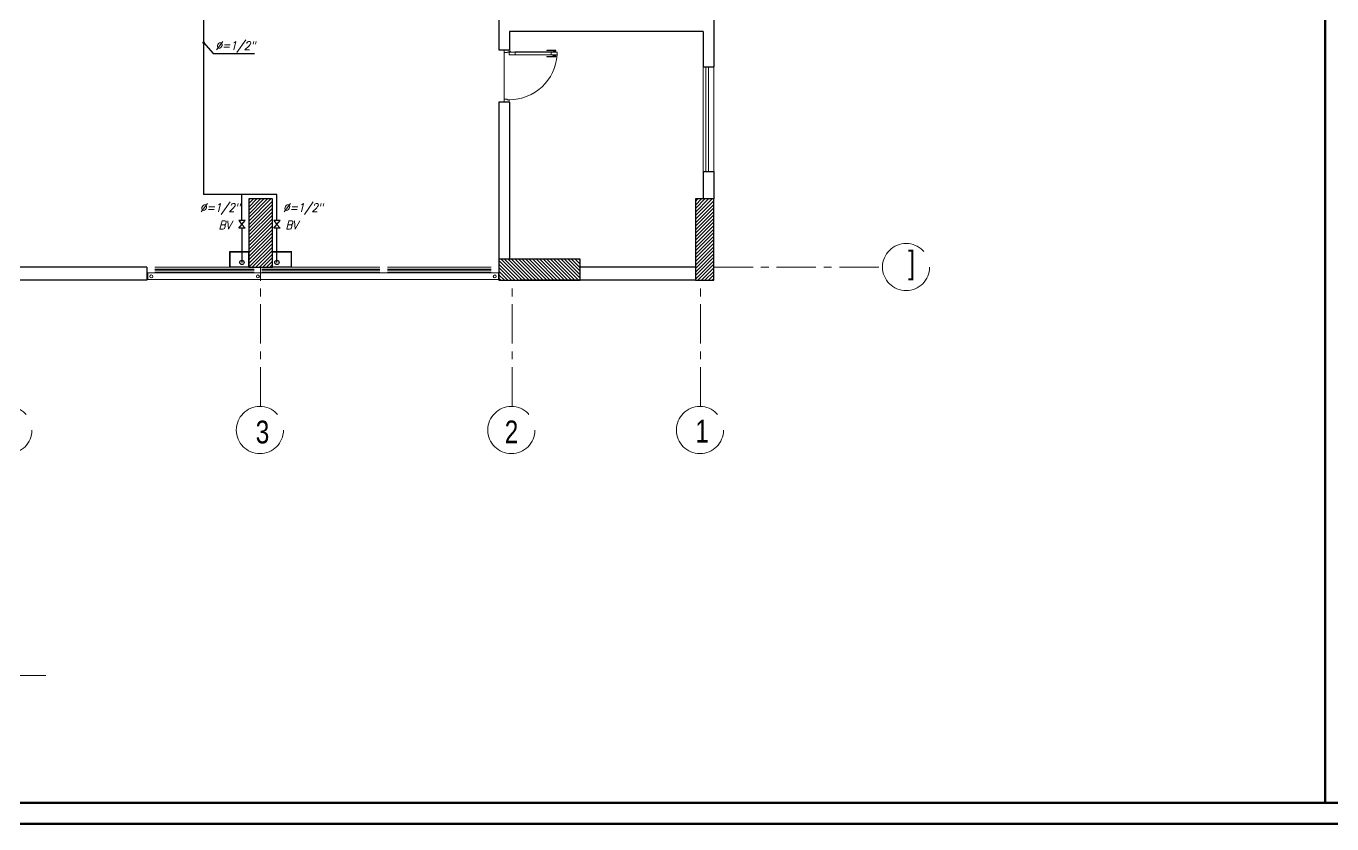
# Model space of a CAD drawing. Extents: x 847 to 949, y 518 to 813.
# Drawn here: x 902.12 to 927.05, y 663.1 to 678.33 of the extents above; entities that cross this region are included whole.
import ezdxf

# ---------------------------------------------------------------- set-up
doc = ezdxf.new("R2010")
doc.units = 0
doc.header["$MEASUREMENT"] = 0
doc.linetypes.add('CENTERX2', pattern=[4, 2.5, -0.5, 0.5, -0.5])
doc.layers.get('0').update_dxf_attribs({"linetype": 'CONTINUOUS', "lineweight": 30})
for name, color, linetype, lineweight in [('axis', 1, 'CENTERX2', 5), ('Column', 6, 'CONTINUOUS', 25), ('DOOR', 30, 'CONTINUOUS', 9), ('Elevation', 150, 'CONTINUOUS', 18), ('hatch', 252, 'CONTINUOUS', 9), ('R-SWTS-DET1', 1, 'CONTINUOUS', 5), ('txt in circle', 11, 'CONTINUOUS', 13), ('UG-BORDER', 20, 'CONTINUOUS', 80), ('UG-Khartosha', 11, 'CONTINUOUS', 20), ('Wall', 5, 'CONTINUOUS', 30), ('WINDOW', 4, 'CONTINUOUS', 5)]:
    doc.layers.add(name, color=color, linetype=linetype, lineweight=lineweight)
for name, color, linetype in [('LPGTX', 4, 'CONTINUOUS'), ('NG', 6, 'CONTINUOUS'), ('WOOD COL', 254, 'CONTINUOUS')]:
    doc.layers.add(name, color=color, linetype=linetype)
doc.styles.add('ROMANS', font='italic8.shx')
doc.styles.add('SOSA2', font='SOSA.shx', dxfattribs={"width": 0.8})
doc.dimstyles.get("Standard").update_dxf_attribs({"dimtxt": 0.12, "dimasz": 0.05, "dimexe": 0.18, "dimexo": 0.0625, "dimgap": 0.09, "dimtad": 0, "dimtih": 1, "dimtoh": 1, "dimzin": 0, "dimdsep": 46, "dimtxsty": 'Standard', "dimblk": 'DOT', "dimcen": 0.09, "dimadec": 0, "dimazin": 0, "dimtfac": 1, "dimtofl": 0, "dimtmove": 0, "dimatfit": 3, "dimldrblk": 'DOT', "dimfxl": 1, "dimtolj": 1, "dimtzin": 0, "dimarcsym": 0})
pattern_1 = [(45, (1093.753867, 359.408653), (-0.0336759605, 0.0336759605), [])]

# ---------------------------------------------------------------- blocks, each defined once
blk = doc.blocks.new('d8')
at = {"layer": 'DOOR', "color": 252}
for p, q in [((32.119, -112.748), (32.119, -112.048)), ((32.124, -112.048), (32.124, -112.748)), ((32.171, -112.048), (32.171, -112.748)), ((32.176, -112.748), (32.176, -112.048))]:
    blk.add_line(p, q, dxfattribs=at)
at = {"layer": 'DOOR', "color": 251}
blk.add_line((32.131, -112.954), (33.02, -112.954), dxfattribs=at)
at = {"layer": 'DOOR', "color": 1}
for points in [[(32.092, -112.137), (32.084, -112.137), (32.084, -111.965), (32.092, -111.965)], [(32.103, -111.983), (32.097, -111.983), (32.097, -112.003), (32.103, -112.003)], [(32.192, -111.983), (32.199, -111.983), (32.199, -112.003), (32.192, -112.003)], [(32.204, -112.137), (32.212, -112.137), (32.212, -111.965), (32.204, -111.965)]]:
    blk.add_lwpolyline(points, close=True, dxfattribs=at)
for points in [[(32.092, -111.983, -1), (32.097, -111.983), (32.097, -111.983), (32.097, -112.003), (32.097, -112.003, -1), (32.092, -112.003), (32.092, -112.003)], [(32.204, -111.983, 1), (32.199, -111.983), (32.199, -111.983), (32.199, -112.003), (32.199, -112.003, 1), (32.204, -112.003), (32.204, -112.003)]]:
    blk.add_lwpolyline(points, format="xyb", close=True, dxfattribs=at)
for points in [[(32.109, -112.01), (32.103, -112.01), (32.103, -111.976), (32.109, -111.976)], [(32.12, -112.02), (32.109, -112.02), (32.109, -111.965), (32.12, -111.965)], [(32.187, -112.01), (32.192, -112.01), (32.192, -111.976), (32.187, -111.976)]]:
    blk.add_lwpolyline(points, dxfattribs=at)
at = {"layer": 'DOOR', "color": 5}
for points in [[(32.124, -112.053), (32.124, -112.053, -1), (32.124, -112.043)], [(32.171, -112.053), (32.171, -112.053, 1), (32.171, -112.043)], [(32.124, -112.743), (32.124, -112.743, 1), (32.124, -112.753)], [(32.171, -112.743), (32.171, -112.743, -1), (32.171, -112.753)]]:
    blk.add_lwpolyline(points, format="xyb", close=True, dxfattribs=at)
for points in [[(32.124, -112.043), (32.124, -112.054), (32.171, -112.054), (32.171, -112.043), (32.176, -112.043), (32.176, -111.943), (32.176, -111.943), (32.12, -111.943), (32.12, -112.043)], [(32.076, -112.954), (32.076, -112.854), (32.12, -112.854), (32.12, -112.892), (32.131, -112.892), (32.131, -112.954)], [(32.124, -112.754), (32.124, -112.743), (32.171, -112.743), (32.171, -112.754), (32.176, -112.754), (32.176, -112.854), (32.176, -112.854), (32.12, -112.854), (32.12, -112.754)], [(33.076, -112.954), (33.076, -112.854), (33.031, -112.854), (33.031, -112.892), (33.02, -112.892), (33.02, -112.954)]]:
    blk.add_lwpolyline(points, close=True, dxfattribs=at)
blk.add_lwpolyline([(32.176, -112.02), (32.187, -112.02), (32.187, -111.965), (32.176, -111.965)], dxfattribs=at)
blk.add_circle((32.109, -112.843), 0.0111, dxfattribs=at)
at = {"layer": 'DOOR', "color": 252}
blk.add_arc((32.118, -112.854), 0.913, 360, 86.3977, dxfattribs=at)
blk = doc.blocks.new('A$C11ED6BD5')
at = {"layer": 'axis', "color": 0, "ltscale": 0.3}
for p, q in [((-8.65, -2.411), (-8.65, 0.25)), ((0, 0.25), (3.222, 0.25)), ((-3.85, -2.411), (-3.85, 0)), ((-0.25, -2.411), (-0.25, 0))]:
    blk.add_line(p, q, dxfattribs=at)
at = {"layer": 'axis', "color": 0}
for centre in [(3.672, 0.25), (-13.463, -2.861), (-8.663, -2.861), (-3.863, -2.861), (-0.263, -2.861)]:
    blk.add_circle(centre, 0.45, dxfattribs=at)
at = {"layer": 'txt in circle', "color": 0, "ltscale": 0.01, "char_height": 0.435, "attachment_point": 5, "style": 'SOSA2'}
for s, insert in [(']', (3.777, 0.278)), ('3', (-8.613, -2.902)), ('2', (-3.86, -2.897)), ('1', (-0.222, -2.883))]:
    blk.add_mtext(s, dxfattribs=dict(at, insert=insert))
blk = doc.blocks.new('M-ISV')
for p, q in [((0, 0), (-0.92, 0.77)), ((-0.92, 0.77), (-0.92, -0.77)), ((0, 0), (0.92, 0.77)), ((0.92, 0.77), (0.92, -0.77)), ((-0.92, -0.77), (0, 0)), ((0.92, -0.77), (0, 0))]:
    blk.add_line(p, q)
blk = doc.blocks.new('_Dot')
at = {"color": 0, "linetype": 'ByBlock', "lineweight": -2}
blk.add_line((-0.5, 0), (-1, 0), dxfattribs=at)
at = {"color": 0, "linetype": 'ByBlock', "const_width": 0.5}
blk.add_lwpolyline([(-0.25, 0, 1), (0.25, 0, 1)], format="xyb", close=True, dxfattribs=at)

msp = doc.modelspace()

# ---------------------------------------------------------------- hatches: boundary and pattern name
at = {"layer": 'hatch'}
h = msp.add_hatch(dxfattribs=at)
h.set_pattern_fill('ANSI31', color=252, scale=0.015, style=0)
h.set_pattern_definition(pattern_1)
h.paths.add_polyline_path([(906.372, 673.731), (906.822, 673.731), (906.822, 675.031), (906.372, 675.031)])
h = msp.add_hatch(dxfattribs=at)
h.set_pattern_fill('ANSI31', color=252, scale=0.015, style=0)
h.set_pattern_definition(pattern_1)
h.paths.add_polyline_path([(914.897, 673.481), (915.247, 673.481), (915.247, 675.031), (914.897, 675.031)])
h = msp.add_hatch(dxfattribs=at)
h.set_pattern_fill('ANSI31', color=252, scale=0.015, angle=-90, style=0)
h.set_pattern_definition([(315, (597.07464, 491.273557), (0.0336759605, 0.0336759605), [])])
h.paths.add_polyline_path([(911.147, 673.881), (911.147, 673.481), (912.697, 673.481), (912.697, 673.881)])

# ---------------------------------------------------------------- linework, layer by layer
at = {"layer": 'Column', "color": 252}
for points in [[(906.372, 673.731), (906.822, 673.731), (906.822, 675.031), (906.372, 675.031)], [(914.897, 673.481), (915.247, 673.481), (915.247, 675.031), (914.897, 675.031)], [(911.147, 673.881), (911.147, 673.481), (912.697, 673.481), (912.697, 673.881)]]:
    msp.add_lwpolyline(points, close=True, dxfattribs=at)
at = {"layer": 'Elevation', "color": 252, "linetype": 'Continuous'}
msp.add_line((915.246, 677.554), (915.246, 675.554), dxfattribs=at)
at = {"layer": 'Elevation', "color": 252}
msp.add_lwpolyline([(904.447, 673.621), (911.137, 673.621), (911.137, 673.491), (904.447, 673.491)], close=True, dxfattribs=at)
for centre in [(904.512, 673.553), (906.547, 673.553), (911.067, 673.553)]:
    msp.add_circle(centre, 0.0273, dxfattribs=at)
at = {"layer": 'NG'}
for p, q in [((905.51, 680.481), (905.509, 675.114)), ((906.91, 675.114), (905.509, 675.114)), ((906.242, 674.619), (906.242, 675.114)), ((906.91, 674.619), (906.91, 675.114)), ((906.242, 674.471), (906.242, 673.819)), ((906.91, 673.819), (906.91, 674.471))]:
    msp.add_line(p, q, dxfattribs=at)
for points in [[(906.011, 674.024), (906.372, 674.024), (906.372, 673.731), (906.011, 673.731)], [(906.822, 674.024), (907.183, 674.024), (907.183, 673.731), (906.822, 673.731)]]:
    msp.add_lwpolyline(points, close=True, dxfattribs=at)
for centre in [(906.242, 673.819), (906.91, 673.819)]:
    msp.add_circle(centre, 0.0415, dxfattribs=at)
at = {"layer": 'UG-BORDER', "color": 7}
for p, q in [((926.919, 663.506), (926.919, 739.397)), ((847.906, 663.506), (943.098, 663.506)), ((847.502, 663.101), (943.502, 663.101))]:
    msp.add_line(p, q, dxfattribs=at)
at = {"layer": 'UG-Khartosha'}
msp.add_line((902.5, 665.935), (877.082, 665.935), dxfattribs=at)
at = {"layer": 'Wall', "color": 252, "linetype": 'Continuous'}
for p, q in [((915.247, 679.112), (915.247, 677.554)), ((915.047, 678.231), (911.347, 678.231)), ((915.047, 678.231), (911.347, 678.231)), ((915.047, 678.231), (915.047, 677.554)), ((915.047, 677.554), (915.246, 677.554)), ((911.344, 676.881), (911.147, 676.881)), ((911.147, 676.881), (911.147, 673.855)), ((915.047, 675.554), (915.047, 675.031)), ((915.047, 675.554), (915.047, 675.031)), ((915.047, 675.554), (915.047, 675.031)), ((915.047, 675.554), (915.246, 675.554)), ((915.246, 675.554), (915.246, 675.031)), ((904.427, 673.731), (901.947, 673.731)), ((904.427, 673.731), (904.427, 673.481)), ((914.897, 673.731), (912.697, 673.731)), ((904.427, 673.481), (901.947, 673.481)), ((914.897, 673.481), (911.547, 673.481))]:
    msp.add_line(p, q, dxfattribs=at)
for points in [[(911.147, 681.731), (911.147, 677.881), (911.347, 677.881)], [(911.347, 678.231), (911.347, 677.881)], [(911.347, 676.881), (911.347, 673.881)]]:
    msp.add_lwpolyline(points, dxfattribs=at)
at = {"layer": 'WINDOW', "color": 252}
for p, q in [((915.047, 677.554), (915.047, 675.554)), ((915.095, 677.554), (915.095, 675.554)), ((915.145, 677.554), (915.145, 675.554))]:
    msp.add_line(p, q, dxfattribs=at)
at = {"layer": 'WINDOW', "color": 252, "linetype": 'Continuous'}
for p, q in [((906.372, 673.731), (904.577, 673.731)), ((908.872, 673.731), (906.622, 673.731)), ((910.997, 673.731), (909.022, 673.731)), ((906.472, 673.691), (904.577, 673.691)), ((906.472, 673.671), (904.577, 673.671)), ((906.472, 673.631), (904.577, 673.631)), ((908.872, 673.691), (906.622, 673.691)), ((908.872, 673.671), (906.622, 673.671)), ((908.872, 673.631), (906.622, 673.631)), ((910.997, 673.691), (909.022, 673.691)), ((910.997, 673.671), (909.022, 673.671)), ((910.997, 673.631), (909.022, 673.631))]:
    msp.add_line(p, q, dxfattribs=at)
at = {"layer": 'WOOD COL', "const_width": 0.025}
for points in [[(906.011, 674.024), (906.372, 674.024), (906.372, 673.731), (906.011, 673.731), (906.011, 674.024)], [(906.822, 674.024), (907.183, 674.024), (907.183, 673.731), (906.822, 673.731), (906.822, 674.024)]]:
    msp.add_lwpolyline(points, dxfattribs=at)

# ---------------------------------------------------------------- block references
at = {"layer": 'axis', "color": 252}
msp.add_blockref('A$C11ED6BD5', (915.247, 673.481), dxfattribs=at)
at = {"layer": 'NG', "xscale": -0.0800000000017463, "yscale": 0.0800000000017463, "zscale": 0.08, "rotation": 270}
for p in [(906.242, 674.545), (906.91, 674.545)]:
    msp.add_blockref('M-ISV', p, dxfattribs=at)
at = {"layer": 'R-SWTS-DET1', "color": 252, "linetype": 'Continuous', "rotation": 270}
msp.add_blockref('d8', (1024.199, 709.956), dxfattribs=at)

# ---------------------------------------------------------------- texts
at = {"layer": 'LPGTX', "style": 'ROMANS', "width": 0.9}
for s, p in [('%%C=1/2"', (905.737, 677.88)), ('%%C=1/2"', (905.441, 674.787)), ('%%C=1/2"', (907.027, 674.787)), ('BV', (905.798, 674.453)), ('BV', (907.072, 674.453))]:
    msp.add_text(s, height=0.16, dxfattribs=at).set_placement(p)

# ---------------------------------------------------------------- leaders
at = {"layer": 'NG', "color": 5}
msp.add_leader([(905.51, 678.015), (905.693, 677.811), (906.482, 677.811)], dimstyle='Standard', override={"dimgap": 0.09, "dimtad": 0}, dxfattribs=at)

doc.saveas('drawing.dxf')
